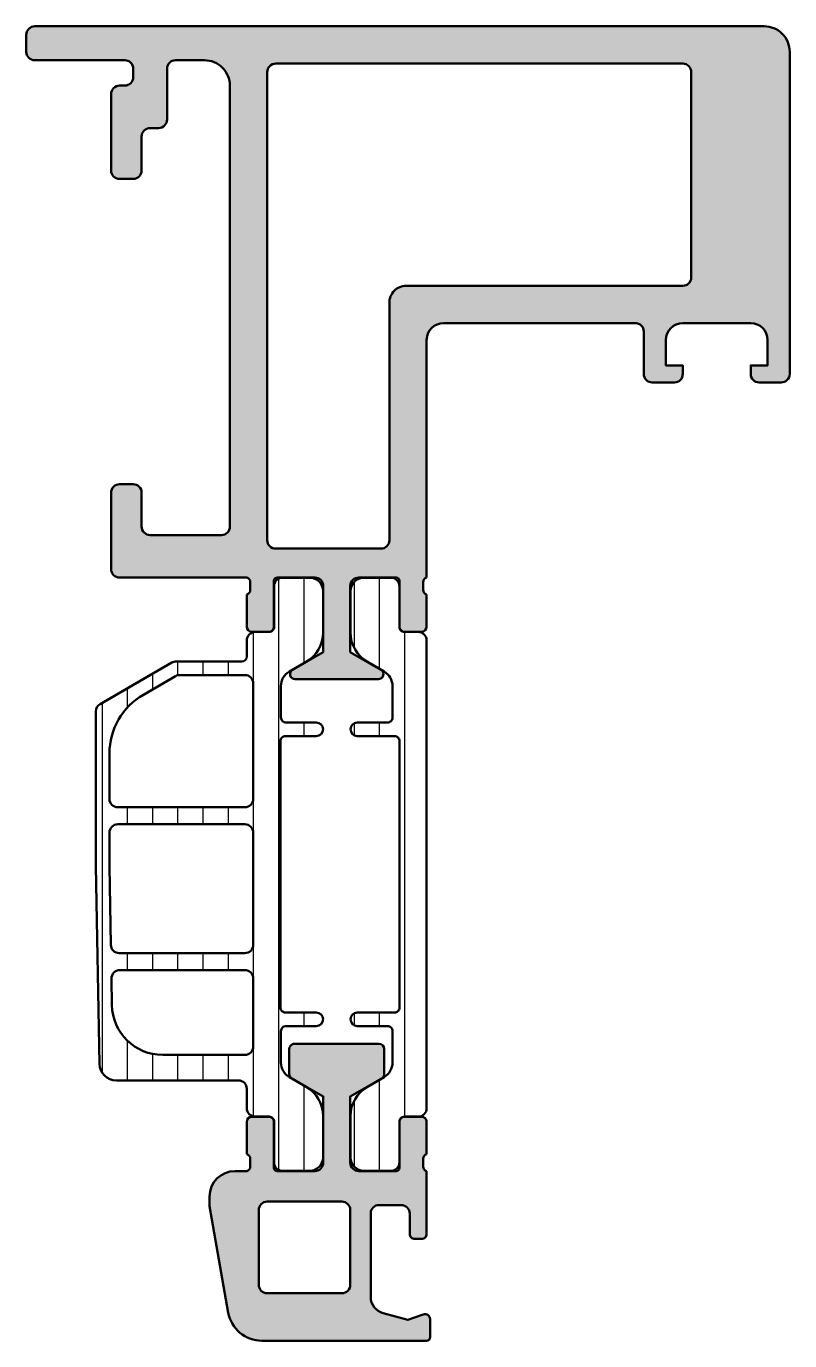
# Model space of a CAD drawing. Extents: x -23.8 to 21.2, y 0 to 77.5.
import ezdxf

# ---------------------------------------------------------------- set-up
doc = ezdxf.new("R2010")
doc.units = 0
for name, color, linetype, lineweight in [('0S-Alu contour', 7, 'Continuous', 50), ('0S-Alu hatch', 252, 'Continuous', 25), ('0S-Plastic contour', 254, 'Continuous', 50), ('0S-Plastic hatch', 253, 'Continuous', 25)]:
    doc.layers.add(name, color=color, linetype=linetype, lineweight=lineweight)
pattern_1 = [(90, (0, 0), (-1.4859, 0), [])]

# ---------------------------------------------------------------- blocks, each defined once
blk = doc.blocks.new('357640__65E833F3_8F77_41D8_9333_742E7B9F5F0B_')
at = {"layer": '0S-Alu hatch'}
h = blk.add_hatch(color=256, dxfattribs=at)
edge = h.paths.add_edge_path()
edge.add_line((-9.921799032912851, 2.94536142036e-05), (-0.1999980454595125, 1.99246853754e-05))
edge.add_arc((-0.1999978494273407, 0.2000199246852787), 0.1999999999999994, 269.9999438409195, 360.0000483193646)
edge.add_line((2.1505725877e-06, 0.2000200933253481), (3.0541310245e-06, 1.271561476645572))
edge.add_arc((-0.2999969458688589, 1.271561729615214), 0.2999999999999901, 359.9999516881788, 470.001608166355)
edge.add_line((-0.4026109013568853, 1.553466635814265), (-1.299997385649707, 1.226816142226368))
edge.add_line((-1.299997385649707, 1.226816142226368), (-2.759085612879683, 1.617777654398352))
edge.add_ellipse((-2.500266567777153, 2.583703480687461), major_axis=(-1.000000000000041, 0), ratio=1, start_angle=-4.9885519899817155e-05, end_angle=75.00000000000011, ccw=False)
edge.add_line((-3.500266567776815, 2.583704351354032), (-3.500262224592237, 7.500047924233413))
edge.add_ellipse((-3.000262224592578, 7.500047488857717), major_axis=(-0.4999999999998485, 0), ratio=1, start_angle=269.99995010963244, end_angle=359.99995011448, ccw=False)
edge.add_line((-3.000261789216988, 8.000047488857376), (-1.699991060294184, 8.000046356644432))
edge.add_ellipse((-1.699991495669976, 7.500046356644645), major_axis=(-0.4999999999999764, 0), ratio=1, start_angle=180.0000498928255, end_angle=269.9999501096092, ccw=False)
edge.add_line((-1.19999149567019, 7.500046792041684), (-1.199992540909416, 6.299658576410124))
edge.add_arc((-0.9001633338711521, 6.299645887806704), 0.2998292073067519, 179.9975752747276, 269.999950109574)
edge.add_line((-0.9001635949480935, 5.999816680500066), (-0.4999928019966582, 5.999816332051508))
edge.add_arc((-0.4999925407717996, 6.299816332051392), 0.2999999999999972, 269.999950109727, 360.0000498928255)
edge.add_line((-0.1999925407719161, 6.299816593289615), (-0.199989318847134, 9.999981270429373))
edge.add_ellipse((-0.1211514353119973, 10.26750673874058), major_axis=(-0.2789001399702585, 0), ratio=1, start_angle=-1.1645893691609785, end_angle=73.5801235853803, ccw=False)
edge.add_line((-0.3999939644482576, 10.27317525003752), (-0.3999939644866259, 10.72746576066456))
edge.add_ellipse((-0.1211258688442385, 10.73312642016506), major_axis=(-0.278925541736845, 0), ratio=1, start_angle=-73.57540543989569, end_angle=1.1628700777056906, ccw=False)
edge.add_line((-0.1999929645094974, 11.00066976068117), (-0.199992964669363, 12.89998625006319))
edge.add_arc((-0.4999929646696195, 12.89998625003814), 0.3000000000002565, 0, 90.00000000484665)
edge.add_line((-0.4999929646949966, 13.1999862500384), (-1.499992964694072, 13.19998624995426))
edge.add_arc((-1.499992964669093, 12.89998624995367), 0.300000000000594, 90.00000000477067, 180)
edge.add_line((-1.799992964669687, 12.89998624995367), (-1.799992964441489, 10.2000221914682))
edge.add_ellipse((-1.999992964441403, 10.20002219145131), major_axis=(-0.199999999999914, 0), ratio=1, start_angle=89.99994870546038, end_angle=180, ccw=False)
edge.add_line((-1.999993143493124, 10.00002219145147), (-4.200008155299748, 10.00002416103368))
edge.add_ellipse((-4.200007338449164, 10.5000240332063), major_axis=(-0.4999998721732901, 0), ratio=1, start_angle=-7.174747167937312e-05, end_angle=89.9999063957942, ccw=False)
edge.add_line((-4.700007210622063, 10.50002465932095), (-4.700003814657844, 14.40006231501113))
edge.add_line((-4.700003814657844, 14.40006231501113), (-2.849986320234673, 15.46816826554894))
edge.add_arc((-2.999986094006452, 15.72797601729636), 0.2999999999993928, 299.9999501096173, 360.0000234127089)
edge.add_line((-2.699986094007084, 15.72797613988502), (-2.699986694978132, 17.20002327195382))
edge.add_arc((-2.999986694978197, 17.2000231494603), 0.3000000000000897, 2.34127089025e-05, 89.99995010956076)
edge.add_line((-2.999986433752468, 17.50002314946027), (-7.999986433750127, 17.50002750321799))
edge.add_arc((-7.999986694975682, 17.20002750321819), 0.2999999999999119, 89.999950109594, 179.9999765872911)
edge.add_line((-8.29998669497557, 17.20002762580685), (-8.299986094001685, 15.72797300697419))
edge.add_arc((-7.999986094002046, 15.7279731294681), 0.2999999999996634, 180.0000234127089, 239.9999501096357)
edge.add_line((-8.1499863202296, 15.46816563894582), (-6.299983228708807, 14.40006370819598))
edge.add_line((-6.299983228708807, 14.40006370819598), (-6.299986624673042, 10.5000259094505))
edge.add_ellipse((-6.799986259015287, 10.50002610640744), major_axis=(-0.4999996343422841, 0), ratio=1, start_angle=89.99995010902722, end_angle=179.9999774274132, ccw=False)
edge.add_line((-6.79998669439584, 10.00002647206535), (-8.999993307907975, 10.00002853412067))
edge.add_ellipse((-8.999993136049765, 10.20002836251271), major_axis=(-0.1999998283921115, 0), ratio=1, start_angle=0, end_angle=89.99995076620792, ccw=False)
edge.add_line((-9.199992964441877, 10.20002836251271), (-9.1999929646697, 12.89998646564696))
edge.add_arc((-9.499992964669985, 12.89998646562108), 0.3000000000002849, 0, 90.00000000490842)
edge.add_line((-9.499992964695686, 13.19998646562137), (-10.49999296469519, 13.19998646553701))
edge.add_arc((-10.49999296466952, 12.8999864655371), 0.2999999999999119, 90.00000000490365, 180)
edge.add_line((-10.79999296466943, 12.8999864655371), (-10.79999296450938, 11.00066997612927))
edge.add_ellipse((-10.87886006012968, 10.73312663559967), major_axis=(-0.2789255417370709, 0), ratio=1, start_angle=178.8371299319512, end_angle=253.5754054495378, ccw=False)
edge.add_line((-10.59999196448611, 10.72746597614616), (-10.59999196444785, 10.27317546551916))
edge.add_ellipse((-10.87941216304738, 10.26746074643678), major_axis=(-0.2794786313827805, 0), ratio=1, start_angle=106.88458253819871, end_angle=181.171653461347, ccw=False)
edge.add_line((-10.7982390706445, 10.00002994329446), (-11.49998933780759, 10.00003054545621))
edge.add_arc((-11.49999062493584, 8.500030545456752), 1.500000000000012, 89.9999508353224, 179.9999501071745)
edge.add_line((-12.99999062493529, 8.500031851647869), (-12.99999111273673, 7.939824526664253))
edge.add_line((-12.99999111273673, 7.939824526664253), (-11.89141286335406, 1.652734713115762))
edge.add_arc((-9.921797072591136, 2.000029453613208), 1.999999999999967, 189.9999530246873, 269.9999438409196)
edge = h.paths.add_edge_path()
edge.add_ellipse((-5.200020564824356, 3.29977967260973), major_axis=(-0.4997547425838017, 0), ratio=1, start_angle=89.97182503693529, end_angle=180.0279658991158, ccw=False)
edge.add_line((-5.200266317146184, 2.800024990449775), (-9.60026631714415, 2.800028821757223))
edge.add_ellipse((-9.600511199141597, 3.299783504344006), major_axis=(-0.4997547425834085, 0), ratio=1, start_angle=-0.02806567993087583, end_angle=90.0280751822811, ccw=False)
edge.add_line((-10.10026588176898, 3.300028303458488), (-10.10026205043978, 7.700053671193785))
edge.add_ellipse((-9.600469821645628, 7.700261007187791), major_axis=(-0.4997922718002397, 0), ratio=1, start_angle=-90.02381396960482, end_angle=0.02376883039397626, ccw=False)
edge.add_line((-9.600262091901344, 8.200053235818446), (-5.200261615065816, 8.200049404510793))
edge.add_ellipse((-5.200054279122781, 7.700257175468038), major_axis=(-0.4997922720488162, 0), ratio=1, start_angle=179.9761313946781, end_angle=270.0237688245344, ccw=False)
edge.add_line((-4.700262050441861, 7.700048969135067), (-4.700265881771013, 3.300023601399557))
at = {"layer": '0S-Alu contour', "color": 7}
for points in [[(-8.29998669497557, 17.20002762580685), (-8.299986094001685, 15.72797300697419)], [(-2.999986433752468, 17.50002314946027), (-7.999986433750127, 17.50002750321799)], [(-2.699986094007084, 15.72797613988502), (-2.699986694978132, 17.20002327195382)], [(-8.1499863202296, 15.46816563894582), (-6.299983228708807, 14.40006370819598), (-6.299986624673042, 10.5000259094505)], [(-4.700007210622063, 10.50002465932095), (-4.700003814657844, 14.40006231501113), (-2.849986320234673, 15.46816826554894)], [(-9.499992964695686, 13.19998646562137), (-10.49999296469519, 13.19998646553701)], [(-0.4999929646949966, 13.1999862500384), (-1.499992964694072, 13.19998624995426)], [(-10.79999296466943, 12.8999864655371), (-10.79999296450938, 11.00066997612927)], [(-9.199992964441877, 10.20002836251271), (-9.1999929646697, 12.89998646564696)], [(-1.799992964669687, 12.89998624995367), (-1.799992964441489, 10.2000221914682)], [(-0.1999929645094974, 11.00066976068117), (-0.199992964669363, 12.89998625006319)], [(-10.59999196448611, 10.72746597614616), (-10.59999196444785, 10.27317546551916)], [(-0.3999939644482576, 10.27317525003752), (-0.3999939644866259, 10.72746576066456)], [(-10.7982390706445, 10.00002994329446), (-11.49998933780759, 10.00003054545621)], [(-6.79998669439584, 10.00002647206535), (-8.999993307907975, 10.00002853412067)], [(-1.999993143493124, 10.00002219145147), (-4.200008155299748, 10.00002416103368)], [(-0.1999925407719161, 6.299816593289615), (-0.199989318847134, 9.999981270429373)], [(-12.99999062493529, 8.500031851647869), (-12.99999111273673, 7.939824526664253), (-11.89141286335406, 1.652734713115762)], [(-9.600262091901344, 8.200053235818446), (-5.200261615065816, 8.200049404510793)], [(-3.000261789216988, 8.000047488857376), (-1.699991060294184, 8.000046356644432)], [(-10.10026588176898, 3.300028303458488), (-10.10026205043978, 7.700053671193785)], [(-4.700262050441861, 7.700048969135067), (-4.700265881771013, 3.300023601399557)], [(-3.500266567776815, 2.583704351354032), (-3.500262224592237, 7.500047924233413)], [(-1.19999149567019, 7.500046792041684), (-1.199992540909416, 6.299658576410124)], [(-0.9001635949480935, 5.999816680500066), (-0.4999928019966582, 5.999816332051508)], [(-5.200266317146184, 2.800024990449775), (-9.60026631714415, 2.800028821757223)], [(-0.4026109013568853, 1.553466635814265), (-1.299997385649707, 1.226816142226368), (-2.759085612879683, 1.617777654398352)], [(2.1505725877e-06, 0.2000200933253481), (3.0541310245e-06, 1.271561476645572)], [(-9.921799032912851, 2.94536142036e-05), (-0.1999980454595125, 1.99246853754e-05)]]:
    blk.add_lwpolyline(points, dxfattribs=at)
for centre, radius, start, end in [((-7.999986694975682, 17.20002750321819), 0.2999999999999119, 89.999950109594, 179.9999765872911), ((-2.999986694978197, 17.2000231494603), 0.3000000000000897, 2.34127089025e-05, 89.99995010956076), ((-7.999986094002046, 15.7279731294681), 0.2999999999996634, 180.0000234127089, 239.9999501096357), ((-2.999986094006452, 15.72797601729636), 0.2999999999993928, 299.9999501096173, 2.34127089025e-05), ((-10.49999296466952, 12.8999864655371), 0.2999999999999119, 90.00000000490365, 180), ((-9.499992964669985, 12.89998646562108), 0.3000000000002849, 0, 90.00000000490842), ((-1.499992964669093, 12.89998624995367), 0.300000000000594, 90.00000000477067, 180), ((-0.4999929646696195, 12.89998625003814), 0.3000000000002565, 0, 90.00000000484665), ((-11.49999062493584, 8.500030545456752), 1.500000000000012, 89.9999508353224, 179.9999501071745), ((-0.9001633338711521, 6.299645887806704), 0.2998292073067519, 179.9975752747276, 269.999950109574), ((-0.4999925407717996, 6.299816332051392), 0.2999999999999972, 269.999950109727, 4.98928254792e-05), ((-9.921797072591136, 2.000029453613208), 1.999999999999967, 189.9999530246873, 269.9999438409196), ((-0.2999969458688589, 1.271561729615214), 0.2999999999999901, 359.9999516881788, 110.001608166355), ((-0.1999978494273407, 0.2000199246852787), 0.1999999999999994, 269.9999438409195, 4.8319364578e-05)]:
    blk.add_arc(centre, radius, start, end, dxfattribs=at)
at = {"layer": '0S-Alu contour', "color": 7, "extrusion": (0, 0, -1)}
for centre, radius, start, end in [((10.87886006012968, 10.73312663559967), 0.2789255417370709, 106.4245945504622, 181.1628700680489), ((0.1211258688442385, 10.73312642016506), 0.278925541736845, 358.8371299222943, 73.57540543989583), ((10.87941216304738, 10.26746074643678), 0.2794786313827805, 178.828346538653, 253.1154174618013), ((8.999993136049765, 10.20002836251271), 0.1999998283921115, 270.0000492337921, 0), ((6.799986259015287, 10.50002610640744), 0.4999996343422841, 180.0000225725868, 270.0000498909728), ((4.200007338449164, 10.5000240332063), 0.4999998721732901, 270.0000936042058, 7.17474717217e-05), ((1.999992964441403, 10.20002219145131), 0.199999999999914, 180, 270.0000512945396), ((0.1211514353119973, 10.26750673874058), 0.2789001399702585, 286.4198764146197, 1.164589369160962), ((9.600469821645628, 7.700261007187791), 0.4997922718002397, 359.976231169606, 90.02381396960484), ((5.200054279122781, 7.700257175468038), 0.4997922720488162, 89.97623117546559, 180.023868605322), ((3.000262224592578, 7.500047488857717), 0.4999999999998485, 4.98855199919e-05, 90.00004989036758), ((1.699991495669976, 7.500046356644645), 0.4999999999999764, 90.0000498903908, 179.9999501071745), ((9.600511199141597, 3.299783504344006), 0.4997547425834085, 269.9719248177189, 0.0280656799309113), ((5.200020564824356, 3.29977967260973), 0.4997547425838017, 179.9720341008842, 270.0281749630647), ((2.500266567777153, 2.583703480687461), 1.000000000000041, 285, 4.98855199919e-05)]:
    blk.add_arc(centre, radius, start, end, dxfattribs=at)
blk = doc.blocks.new('335620__9F1DE00B_E7E6_4C0B_A391_7EE681B689A7_')
at = {"layer": '0S-Alu hatch'}
h = blk.add_hatch(color=256, dxfattribs=at)
edge = h.paths.add_edge_path()
edge.add_arc((-23.3, 77.00000000000017), 0.5, 90, 180)
edge.add_line((-23.79999999999999, 77.00000000000017), (-23.79999999999999, 76.00000000000024))
edge.add_arc((-23.3, 76.00000000000024), 0.5, 180, 270)
edge.add_line((-23.3, 75.50000000000024), (-17.9999986648558, 75.50000000000027))
edge.add_ellipse((-17.99999866485577, 75.00000000000018), major_axis=(-0.5000000000000853, 0), ratio=1, start_angle=180, end_angle=270.00000000000364, ccw=False)
edge.add_line((-17.49999866485568, 75.00000000000018), (-17.49999866485568, 74.50000000000016))
edge.add_ellipse((-17.99999866485569, 74.50000000000017), major_axis=(-0.5000000000000071, 0), ratio=1, start_angle=90.0000000000008, end_angle=180, ccw=False)
edge.add_line((-17.99999866485568, 74.00000000000017), (-18.29999866485563, 74.00000000000016))
edge.add_arc((-18.29999866485568, 73.50000000000014), 0.5000000000000142, 89.99999999999388, 180)
edge.add_line((-18.7999986648557, 73.50000000000014), (-18.79999866485569, 69.00000000000016))
edge.add_arc((-18.29999866485569, 69.00000000000016), 0.5, 180, 269.9999999999992)
edge.add_line((-18.2999986648557, 68.50000000000016), (-17.49999866485568, 68.50000000000016))
edge.add_arc((-17.49999866485568, 69.00000000000016), 0.5, 270, 360)
edge.add_line((-16.99999866485568, 69.00000000000016), (-16.99999866485568, 71.00000000000016))
edge.add_ellipse((-16.49999866485568, 71.00000000000016), major_axis=(-0.5, 0), ratio=1, start_angle=270, end_angle=360, ccw=False)
edge.add_line((-16.49999866485568, 71.50000000000016), (-15.99999866485568, 71.50000000000016))
edge.add_arc((-15.99999866485568, 72.00000000000016), 0.5, 270, 360)
edge.add_line((-15.49999866485568, 72.00000000000016), (-15.49999866485568, 75.00000000000016))
edge.add_ellipse((-15.00005776511186, 75.00000000000016), major_axis=(-0.4999408997438213, 0), ratio=1, start_angle=270, end_angle=360, ccw=False)
edge.add_line((-15.00005776511186, 75.49994089974398), (-13.29999732971162, 75.49994089974403))
edge.add_ellipse((-13.29999732971135, 73.99994089974419), major_axis=(-1.499999999999843, 0), ratio=1, start_angle=180, end_angle=270.00000000001035, ccw=False)
edge.add_line((-11.7999973297115, 73.99994089974419), (-11.79999732971173, 48.00004089974446))
edge.add_ellipse((-12.29999732971151, 48.00004089974407), major_axis=(-0.4999999999997762, 0), ratio=1, start_angle=90.00000000005332, end_angle=180, ccw=False)
edge.add_line((-12.29999732971104, 47.50004089974431), (-16.49999999999925, 47.50004089974429))
edge.add_ellipse((-16.49999999999922, 48.00004089974409), major_axis=(-0.4999999999998011, 0), ratio=1, start_angle=0, end_angle=89.9999999999971, ccw=False)
edge.add_line((-16.99999999999902, 48.00004089974409), (-16.99999999999936, 50.00000000000023))
edge.add_arc((-17.4999999999998, 50), 0.500000000000437, 0, 90.00000000002849)
edge.add_line((-17.50000000000005, 50.50000000000044), (-18.29999999999943, 50.49999999999993))
edge.add_arc((-18.29999999999978, 50.00000000000023), 0.4999999999997016, 89.99999999995889, 180)
edge.add_line((-18.79999999999949, 50.00000000000023), (-18.79999999999943, 45.50000000000038))
edge.add_arc((-18.29999999999911, 45.50000000000036), 0.5000000000003199, 180, 270.0000000000151)
edge.add_line((-18.29999999999898, 45.00000000000004), (-10.80002896804187, 45.00000000000079))
edge.add_ellipse((-10.87886535215304, 44.73247961986158), major_axis=(-0.2788948354658932, 0), ratio=1, start_angle=178.8354106259989, end_angle=253.5801235805092, ccw=False)
edge.add_line((-10.60002812642591, 44.72681121635258), (-10.60002812642573, 44.27252070572584))
edge.add_ellipse((-10.87889622206896, 44.26686004624881), major_axis=(-0.2789255417372138, 0), ratio=1, start_angle=106.4245945552941, end_angle=181.162870072879, ccw=False)
edge.add_line((-10.80002912642606, 43.99931670572573), (-10.8000291264264, 42.10000021634392))
edge.add_arc((-10.50002912642613, 42.1000002163436), 0.3000000000002672, 180, 269.9999999999959)
edge.add_line((-10.50002912642615, 41.80000021634333), (-9.500029126427012, 41.8000002163431))
edge.add_arc((-9.50002912642665, 42.10000021634377), 0.3000000000006722, 269.9999999999308, 360)
edge.add_line((-9.200029126425976, 42.10000021634377), (-9.200029126426504, 44.80000001260748))
edge.add_ellipse((-9.000029126426515, 44.80000001260748), major_axis=(-0.1999999999999886, 0), ratio=1, start_angle=269.99999934330555, end_angle=360, ccw=False)
edge.add_line((-9.000029124134217, 45.00000001260747), (-6.800028760774537, 44.99999998739219))
edge.add_ellipse((-6.800028760769002, 44.50000035304942), major_axis=(-0.4999996343427711, 0), ratio=1, start_angle=180.0000273207567, end_angle=270.00000000063426, ccw=False)
edge.add_line((-6.300029126426288, 44.50000059146782), (-6.300029126426178, 40.59996231588422))
edge.add_line((-6.300029126426178, 40.59996231588422), (-8.101629903481562, 39.55980762227921))
edge.add_arc((-7.951629903481379, 39.30000000114386), 0.3000000000001089, 120.0000000000284, 269.9999999999722)
edge.add_line((-7.951629903481524, 39.00000000114376), (-3.048428349371054, 39.00000000114351))
edge.add_arc((-3.048428349371228, 39.30000000114376), 0.3000000000002458, 270.0000000000333, 419.9999999999893)
edge.add_line((-2.898428349371058, 39.55980762227927), (-4.700029126426212, 40.59996231588416))
edge.add_line((-4.700029126426212, 40.59996231588416), (-4.700029126426144, 44.49999999999902))
edge.add_ellipse((-4.200029126426212, 44.49999999999909), major_axis=(-0.4999999999999325, 0), ratio=1, start_angle=270.00000000000733, end_angle=360, ccw=False)
edge.add_line((-4.200029126426276, 44.99999999999902), (-2.000029126426507, 45.00000000000113))
edge.add_ellipse((-2.000029126426429, 44.80000000000109), major_axis=(-0.2000000000000384, 0), ratio=1, start_angle=180, end_angle=270.0000000000224, ccw=False)
edge.add_line((-1.800029126426391, 44.80000000000109), (-1.800029126426224, 42.10000000000074))
edge.add_arc((-1.500029126425935, 42.10000000000138), 0.3000000000002885, 180, 270.0000000000766)
edge.add_line((-1.500029126425534, 41.80000000000108), (-0.5000291264260568, 41.80000000000108))
edge.add_arc((-0.500029126426405, 42.10000000000111), 0.3000000000000256, 270.0000000000664, 360)
edge.add_line((-0.2000291264263794, 42.10000000000111), (-0.2000291264263936, 43.99931648938359))
edge.add_ellipse((-0.1211620307834522, 44.26685982990663), major_axis=(-0.2789255417371823, 0), ratio=1, start_angle=-1.1628700728819013, end_angle=73.57540544469572, ccw=False)
edge.add_line((-0.4000301264266535, 44.27252048938367), (-0.4000301264265467, 44.72681100001051))
edge.add_ellipse((-0.1211371809415951, 44.73248053623064), major_axis=(-0.2789505667357991, 0), ratio=1, start_angle=-73.58012358054089, end_angle=1.164589373969875, ccw=False)
edge.add_line((-0.1999893188466725, 45.000054374694), (-0.199989318846459, 58.99999999999992))
edge.add_ellipse((0.8000106811536689, 59.00000000000014), major_axis=(-1.000000000000127, 0), ratio=1, start_angle=270.00000000001404, end_angle=360, ccw=False)
edge.add_line((0.8000106811534236, 60.00000000000027), (12.09999771118172, 60.00000000000027))
edge.add_ellipse((12.10025785295857, 59.50026014177707), major_axis=(-0.4997399259321682, 0), ratio=1, start_angle=179.9701744331769, end_angle=270.0298255668362, ccw=False)
edge.add_line((12.59999771118177, 59.50000000000033), (12.59999771118166, 57.00000000000034))
edge.add_arc((13.09973756940502, 56.99973985822364), 0.4997399259323316, 179.9701744331769, 270.0298255668126)
edge.add_line((13.09999771118167, 56.50000000000027), (14.39999694824181, 56.50000000000004))
edge.add_arc((14.40001747590986, 56.99997947233289), 0.499979472754256, 269.9976476059373, 360.0023523939924)
edge.add_line((14.89999694824272, 57.00000000000034), (14.89999694824227, 57.50000000000027))
edge.add_line((14.89999694824227, 57.50000000000027), (13.89999694824221, 57.49999999999982))
edge.add_line((13.89999694824221, 57.49999999999982), (13.89999694824233, 58.99999999999993))
edge.add_ellipse((14.90002878640012, 58.99996816184271), major_axis=(-1.000031838664606, 0), ratio=1, start_angle=270.001824133991, end_angle=359.9981758661003, ccw=False)
edge.add_line((14.89999694824233, 60.0000000000005), (18.89999694824273, 60.00000000000027))
edge.add_ellipse((18.89992794841884, 58.9999310001765), major_axis=(-1.000069002204091, 0), ratio=1, start_angle=180.003953125862, end_angle=269.9960468740758, ccw=False)
edge.add_line((19.89999694824261, 58.9999999999993), (19.89999694824233, 57.49999999999982))
edge.add_line((19.89999694824233, 57.49999999999982), (18.89999694824228, 57.50000000000027))
edge.add_line((18.89999694824228, 57.50000000000027), (18.89999694824251, 57.00000000000061))
edge.add_arc((19.39997135552397, 56.99997440728174), 0.4999744079364915, 179.9970671403861, 270.0029328595932)
edge.add_line((19.39999694824216, 56.50000000000027), (20.70000000000037, 56.50000000000027))
edge.add_arc((20.69999432902412, 57.00000567097612), 0.5000056710080121, 270.0006498386393, 359.9993501627087)
edge.add_line((21.19999999999997, 57.00000000000184), (21.20000000000002, 76.00000000000014))
edge.add_arc((19.70002811001484, 76.00002810999902), 1.499971890248571, 359.9989262571821, 450.0010405805697)
edge.add_line((19.70000086818975, 77.50000000000021), (-23.3, 77.50000000000017))
edge = h.paths.add_edge_path()
edge.add_line((-9.599997329711886, 47.19999999999972), (-9.599997329711432, 74.79998778104832))
edge.add_ellipse((-9.099997329711403, 74.79998778104827), major_axis=(-0.5000000000000285, 0), ratio=1, start_angle=269.99999999999676, end_angle=360, ccw=False)
edge.add_line((-9.099997329711375, 75.29998778104832), (14.89999999999953, 75.29998778104786))
edge.add_ellipse((14.90002560021436, 74.80001338126284), major_axis=(-0.499974400440422, 0), ratio=1, start_angle=179.9970676472006, end_angle=270.0029337187334, ccw=False)
edge.add_line((15.39999999999998, 74.79998779296815), (15.39999999999999, 62.69998741149905))
edge.add_ellipse((14.89997839413922, 62.70000901736029), major_axis=(-0.5000216063275593, 0), ratio=1, start_angle=90.0024757422346, end_angle=179.9975242576596, ccw=False)
edge.add_line((14.89999999999953, 62.19998741149952), (-1.399989318846099, 62.1999874114995))
edge.add_arc((-1.399989318846106, 61.19998741149949), 1.000000000000021, 89.99999999999959, 180)
edge.add_line((-2.399989318846127, 61.19998741149953), (-2.399989318846724, 47.20000000000087))
edge.add_ellipse((-2.899989318847058, 47.20000000000087), major_axis=(-0.500000000000334, 0), ratio=1, start_angle=89.99999999998943, end_angle=180, ccw=False)
edge.add_line((-2.899989318847151, 46.70000000000054), (-9.099997329711375, 46.69999999999963))
edge.add_ellipse((-9.099997329711645, 47.19999999999987), major_axis=(-0.5000000000002416, 0), ratio=1, start_angle=0, end_angle=90.00000000003092, ccw=False)
at = {"layer": '0S-Alu contour', "color": 7}
for points in [[(-23.79999999999999, 77.00000000000017), (-23.79999999999999, 76.00000000000024)], [(19.70000086818975, 77.50000000000021), (-23.3, 77.50000000000017)], [(21.19999999999997, 57.00000000000184), (21.20000000000002, 76.00000000000014)], [(-23.3, 75.50000000000024), (-17.9999986648558, 75.50000000000027)], [(-15.00005776511186, 75.49994089974398), (-13.29999732971162, 75.49994089974403)], [(-9.099997329711375, 75.29998778104832), (14.89999999999953, 75.29998778104786)], [(-17.49999866485568, 75.00000000000018), (-17.49999866485568, 74.50000000000016)], [(-15.49999866485568, 72.00000000000016), (-15.49999866485568, 75.00000000000016)], [(-9.599997329711886, 47.19999999999972), (-9.599997329711432, 74.79998778104832)], [(15.39999999999998, 74.79998779296815), (15.39999999999999, 62.69998741149905)], [(-17.99999866485568, 74.00000000000017), (-18.29999866485563, 74.00000000000016)], [(-11.7999973297115, 73.99994089974419), (-11.79999732971173, 48.00004089974446)], [(-18.7999986648557, 73.50000000000014), (-18.79999866485569, 69.00000000000016)], [(-16.49999866485568, 71.50000000000016), (-15.99999866485568, 71.50000000000016)], [(-16.99999866485568, 69.00000000000016), (-16.99999866485568, 71.00000000000016)], [(-18.2999986648557, 68.50000000000016), (-17.49999866485568, 68.50000000000016)], [(14.89999999999953, 62.19998741149952), (-1.399989318846099, 62.1999874114995)], [(-2.399989318846127, 61.19998741149953), (-2.399989318846724, 47.20000000000087)], [(0.8000106811534236, 60.00000000000027), (12.09999771118172, 60.00000000000027)], [(14.89999694824233, 60.0000000000005), (18.89999694824273, 60.00000000000027)], [(-0.1999893188466725, 45.000054374694), (-0.199989318846459, 58.99999999999992)], [(12.59999771118177, 59.50000000000033), (12.59999771118166, 57.00000000000034)], [(14.89999694824272, 57.00000000000034), (14.89999694824227, 57.50000000000027), (13.89999694824221, 57.49999999999982), (13.89999694824233, 58.99999999999993)], [(19.89999694824261, 58.9999999999993), (19.89999694824233, 57.49999999999982), (18.89999694824228, 57.50000000000027), (18.89999694824251, 57.00000000000061)], [(13.09999771118167, 56.50000000000027), (14.39999694824181, 56.50000000000004)], [(19.39999694824216, 56.50000000000027), (20.70000000000037, 56.50000000000027)], [(-17.50000000000005, 50.50000000000044), (-18.29999999999943, 50.49999999999993)], [(-18.79999999999949, 50.00000000000023), (-18.79999999999943, 45.50000000000038)], [(-16.99999999999902, 48.00004089974409), (-16.99999999999936, 50.00000000000023)], [(-12.29999732971104, 47.50004089974431), (-16.49999999999925, 47.50004089974429)], [(-2.899989318847151, 46.70000000000054), (-9.099997329711375, 46.69999999999963)], [(-18.29999999999898, 45.00000000000004), (-10.80002896804187, 45.00000000000079)], [(-9.000029124134217, 45.00000001260747), (-6.800028760774537, 44.99999998739219)], [(-4.200029126426276, 44.99999999999902), (-2.000029126426507, 45.00000000000113)], [(-10.60002812642591, 44.72681121635258), (-10.60002812642573, 44.27252070572584)], [(-9.200029126425976, 42.10000021634377), (-9.200029126426504, 44.80000001260748)], [(-6.300029126426288, 44.50000059146782), (-6.300029126426178, 40.59996231588422), (-8.101629903481562, 39.55980762227921)], [(-2.898428349371058, 39.55980762227927), (-4.700029126426212, 40.59996231588416), (-4.700029126426144, 44.49999999999902)], [(-1.800029126426391, 44.80000000000109), (-1.800029126426224, 42.10000000000074)], [(-0.4000301264266535, 44.27252048938367), (-0.4000301264265467, 44.72681100001051)], [(-10.80002912642606, 43.99931670572573), (-10.8000291264264, 42.10000021634392)], [(-0.2000291264263794, 42.10000000000111), (-0.2000291264263936, 43.99931648938359)], [(-10.50002912642615, 41.80000021634333), (-9.500029126427012, 41.8000002163431)], [(-1.500029126425534, 41.80000000000108), (-0.5000291264260568, 41.80000000000108)], [(-7.951629903481524, 39.00000000114376), (-3.048428349371054, 39.00000000114351)]]:
    blk.add_lwpolyline(points, dxfattribs=at)
for centre, radius, start, end in [((-23.3, 77.00000000000017), 0.5, 90, 180), ((19.70002811001484, 76.00002810999902), 1.499971890248571, 359.9989262571821, 90.00104058056979), ((-23.3, 76.00000000000024), 0.5, 180, 270), ((-18.29999866485568, 73.50000000000014), 0.5000000000000142, 89.99999999999388, 180), ((-15.99999866485568, 72.00000000000016), 0.5, 270, 0), ((-18.29999866485569, 69.00000000000016), 0.5, 180, 269.9999999999992), ((-17.49999866485568, 69.00000000000016), 0.5, 270, 0), ((-1.399989318846106, 61.19998741149949), 1.000000000000021, 89.99999999999959, 180), ((13.09973756940502, 56.99973985822364), 0.4997399259323316, 179.9701744331769, 270.0298255668126), ((14.40001747590986, 56.99997947233289), 0.499979472754256, 269.9976476059373, 0.0023523939924092), ((19.39997135552397, 56.99997440728174), 0.4999744079364915, 179.9970671403861, 270.0029328595932), ((20.69999432902412, 57.00000567097612), 0.5000056710080121, 270.0006498386393, 359.9993501627087), ((-18.29999999999978, 50.00000000000023), 0.4999999999997016, 89.99999999995889, 180), ((-17.4999999999998, 50), 0.500000000000437, 0, 90.00000000002849), ((-18.29999999999911, 45.50000000000036), 0.5000000000003199, 180, 270.0000000000151), ((-10.50002912642613, 42.1000002163436), 0.3000000000002672, 180, 269.9999999999959), ((-9.50002912642665, 42.10000021634377), 0.3000000000006722, 269.9999999999308, 0), ((-1.500029126425935, 42.10000000000138), 0.3000000000002885, 180, 270.0000000000766), ((-0.500029126426405, 42.10000000000111), 0.3000000000000256, 270.0000000000664, 0), ((-7.951629903481379, 39.30000000114386), 0.3000000000001089, 120.0000000000284, 269.9999999999722), ((-3.048428349371228, 39.30000000114376), 0.3000000000002458, 270.0000000000333, 59.9999999999894)]:
    blk.add_arc(centre, radius, start, end, dxfattribs=at)
at = {"layer": '0S-Alu contour', "color": 7, "extrusion": (0, 0, -1)}
for centre, radius, start, end in [((17.99999866485577, 75.00000000000018), 0.5000000000000853, 89.99999999999633, 180), ((15.00005776511186, 75.00000000000016), 0.4999408997438213, 0, 90), ((13.29999732971135, 73.99994089974419), 1.499999999999843, 89.99999999998968, 180), ((9.099997329711403, 74.79998778104827), 0.5000000000000285, 0, 90.00000000000325), ((-14.90002560021436, 74.80001338126284), 0.499974400440422, 89.99706628126658, 180.0029323527994), ((17.99999866485569, 74.50000000000017), 0.5000000000000071, 180, 269.9999999999992), ((16.49999866485568, 71.00000000000016), 0.5, 0, 90), ((-14.89997839413922, 62.70000901736029), 0.5000216063275593, 180.0024757423405, 269.9975242577654), ((-0.8000106811536689, 59.00000000000014), 1.000000000000127, 0, 89.99999999998596), ((-12.10025785295857, 59.50026014177707), 0.4997399259321682, 89.97017443316376, 180.0298255668231), ((-14.90002878640012, 58.99996816184271), 1.000031838664606, 0.0018241338996893, 89.99817586600896), ((-18.89992794841884, 58.9999310001765), 1.000069002204091, 90.00395312592426, 179.996046874138), ((16.49999999999922, 48.00004089974409), 0.4999999999998011, 270.0000000000029, 0), ((12.29999732971151, 48.00004089974407), 0.4999999999997762, 180, 269.9999999999467), ((9.099997329711645, 47.19999999999987), 0.5000000000002416, 269.9999999999691, 0), ((2.899989318847058, 47.20000000000087), 0.500000000000334, 180, 270.0000000000106), ((10.87886535215304, 44.73247961986158), 0.2788948354658932, 106.4198764194908, 181.1645893740011), ((9.000029126426515, 44.80000001260748), 0.1999999999999886, 0, 90.00000065669444), ((6.800028760769002, 44.50000035304942), 0.4999996343427711, 89.99999999936573, 179.9999726792433), ((4.200029126426212, 44.49999999999909), 0.4999999999999325, 0, 89.99999999999265), ((2.000029126426429, 44.80000000000109), 0.2000000000000384, 89.9999999999776, 180), ((0.1211371809415951, 44.73248053623064), 0.2789505667357991, 358.8354106260301, 73.58012358054104), ((10.87889622206896, 44.26686004624881), 0.2789255417372138, 178.837129927121, 253.5754054447059), ((0.1211620307834522, 44.26685982990663), 0.2789255417371823, 286.4245945553043, 1.162870072881836)]:
    blk.add_arc(centre, radius, start, end, dxfattribs=at)
blk = doc.blocks.new('244849__8A337FA3_538C_4A69_B987_2450D4646D2D___1BA13BD2_F8B8_4C04_98C8_86754DCE3456_')
at = {"layer": '0S-Plastic hatch'}
h = blk.add_hatch(dxfattribs=at)
h.set_pattern_fill('ANSI31', color=256, scale=0.4680000000000001, angle=45, style=0)
h.set_pattern_definition(pattern_1)
edge = h.paths.add_edge_path()
edge.add_ellipse((-3.21200231380132, 38.59507506093819), major_axis=(-0.9999999999998324, 0), ratio=1, start_angle=179.9998056131583, end_angle=239.9998056125882, ccw=False)
edge.add_line((-2.212002313807243, 38.59507166824779), (-2.212005118664027, 36.74977745000987))
edge.add_ellipse((-2.512005118662383, 36.74977846781996), major_axis=(-0.3000000000000824, 0), ratio=1, start_angle=89.9998056126035, end_angle=179.9998056131583, ccw=False)
edge.add_line((-2.512006136472411, 36.4497784678216), (-4.289994064047771, 36.44978460807938))
edge.add_arc((-4.289995421107278, 36.04979071159731), 0.3999938964843749, 89.99980561257821, 269.9998056125782)
edge.add_line((-4.289996778166784, 35.64979681511524), (-2.099991946610014, 35.64978935117438))
edge.add_ellipse((-2.099987369790554, 35.34979494583892), major_axis=(-0.2999944053703667, 0), ratio=1, start_angle=180, end_angle=270.00087412443025, ccw=False)
edge.add_line((-1.799992964420187, 35.34979494583892), (-1.799992964420187, 19.65011682893747))
edge.add_ellipse((-2.099987369790586, 19.65011682893745), major_axis=(-0.2999944053703984, 0), ratio=1, start_angle=89.99912587557452, end_angle=180, ccw=False)
edge.add_line((-2.099991946610021, 19.35012242360197), (-4.289996778166749, 19.35011495966114))
edge.add_arc((-4.289995421107267, 18.95012106317907), 0.3999938964843749, 90.00019438741825, 270.0001943874182)
edge.add_line((-4.289994064047785, 18.55012716669699), (-2.512006136472418, 18.55013330695483))
edge.add_ellipse((-2.512005118662372, 18.25013330695646), major_axis=(-0.3000000000001037, 0), ratio=1, start_angle=180.0001943868418, end_angle=270.0001943873999, ccw=False)
edge.add_line((-2.212005118663995, 18.25013432476358), (-2.212002313807243, 16.40483932178114))
edge.add_ellipse((-3.212002313801384, 16.40483592908082), major_axis=(-0.9999999999998967, 0), ratio=1, start_angle=120.00019438741111, end_angle=180.0001943868418, ccw=False)
edge.add_line((-2.711999375639625, 15.53881222165163), (-3.69005879731198, 14.97412492690694))
edge.add_arc((-2.690052920988396, 13.24207751204832), 2.000000000000025, 120.0001943874094, 180)
edge.add_line((-4.690052920988422, 13.24207751204832), (-4.690052920988396, 10.80995556657073))
edge.add_arc((-3.890052920988384, 10.80995556657073), 0.8000000000000113, 180, 269.9999999999995)
edge.add_line((-3.890052920988392, 10.00995556657072), (-2.309957884859311, 10.00995556657072))
edge.add_arc((-2.309957884859322, 10.50995556657077), 0.5000000000000427, 270.0000000000012, 360.0012329561579)
edge.add_line((-1.809957884975048, 10.50996632614301), (-1.810009315078257, 12.90994911082762))
edge.add_ellipse((-1.510009315147687, 12.90995556657074), major_axis=(-0.3000000000000311, 0), ratio=1, start_angle=-89.99999999999591, end_angle=0.0012329561578781068, ccw=False)
edge.add_line((-1.510009315147708, 13.20995556657077), (-0.7000008694512267, 13.20995556657078))
edge.add_arc((-0.7000008694512339, 13.70998714436705), 0.5000315777962641, 270.0000000000008, 360.4552319797607)
edge.add_line((-0.1999850745043951, 13.71396000191572), (-0.2000008543450669, 41.28596689382017))
edge.add_arc((-0.7000008694512588, 41.28993962599066), 0.5000157974575309, 359.5447680202416, 450.0000000000028)
edge.add_line((-0.7000008694512836, 41.78995542344819), (-1.510009315147723, 41.78995542344819))
edge.add_ellipse((-1.510009315147737, 42.08995542344817), major_axis=(-0.2999999999999829, 0), ratio=1, start_angle=-0.0012329561578781068, end_angle=90.00000000000267, ccw=False)
edge.add_line((-1.810009315078259, 42.08996187919152), (-1.809957884975052, 44.48994466387633))
edge.add_arc((-2.309957884859311, 44.48995542344815), 0.5000000000000281, 359.9987670438421, 450.0000000000024)
edge.add_line((-2.309957884859333, 44.98995542344817), (-3.890052920988384, 44.98995542344817))
edge.add_arc((-3.890052920988392, 44.18995542344816), 0.8000000000000113, 89.99999999999947, 180)
edge.add_line((-4.690052920988403, 44.18995542344816), (-4.690052920988403, 41.75783347797064))
edge.add_arc((-2.690052920988421, 41.7578334779706), 1.999999999999982, 180, 239.99980561259)
edge.add_line((-3.690058797312003, 40.02578606311203), (-2.711999375639582, 39.46109876836732))
at = {"layer": '0S-Plastic contour', "color": 7}
for points in [[(-2.309957884859333, 44.98995542344817), (-3.890052920988384, 44.98995542344817)], [(-4.690052920988403, 44.18995542344816), (-4.690052920988403, 41.75783347797064)], [(-1.810009315078259, 42.08996187919152), (-1.809957884975052, 44.48994466387633)], [(-0.7000008694512836, 41.78995542344819), (-1.510009315147723, 41.78995542344819)], [(-0.1999850745043951, 13.71396000191572), (-0.2000008543450669, 41.28596689382017)], [(-3.690058797312003, 40.02578606311203), (-2.711999375639582, 39.46109876836732)], [(-2.212002313807243, 38.59507166824779), (-2.212005118664027, 36.74977745000987)], [(-2.512006136472411, 36.4497784678216), (-4.289994064047771, 36.44978460807938)], [(-4.289996778166784, 35.64979681511524), (-2.099991946610014, 35.64978935117438)], [(-1.799992964420187, 35.34979494583892), (-1.799992964420187, 19.65011682893747)], [(-2.099991946610021, 19.35012242360197), (-4.289996778166749, 19.35011495966114)], [(-4.289994064047785, 18.55012716669699), (-2.512006136472418, 18.55013330695483)], [(-2.212005118663995, 18.25013432476358), (-2.212002313807243, 16.40483932178114)], [(-2.711999375639625, 15.53881222165163), (-3.69005879731198, 14.97412492690694)], [(-4.690052920988422, 13.24207751204832), (-4.690052920988396, 10.80995556657073)], [(-1.510009315147708, 13.20995556657077), (-0.7000008694512267, 13.20995556657078)], [(-1.809957884975048, 10.50996632614301), (-1.810009315078257, 12.90994911082762)], [(-3.890052920988392, 10.00995556657072), (-2.309957884859311, 10.00995556657072)]]:
    blk.add_lwpolyline(points, dxfattribs=at)
for centre, radius, start, end in [((-3.890052920988392, 44.18995542344816), 0.8000000000000113, 89.99999999999947, 180), ((-2.309957884859311, 44.48995542344815), 0.5000000000000281, 359.9987670438421, 90.00000000000244), ((-2.690052920988421, 41.7578334779706), 1.999999999999982, 180, 239.99980561259), ((-0.7000008694512588, 41.28993962599066), 0.5000157974575309, 359.5447680202416, 90.00000000000286), ((-4.289995421107278, 36.04979071159731), 0.3999938964843749, 89.99980561257821, 269.9998056125782), ((-4.289995421107267, 18.95012106317907), 0.3999938964843749, 90.00019438741825, 270.0001943874182), ((-2.690052920988396, 13.24207751204832), 2.000000000000025, 120.0001943874094, 180), ((-0.7000008694512339, 13.70998714436705), 0.5000315777962641, 270.0000000000008, 0.4552319797608023), ((-3.890052920988384, 10.80995556657073), 0.8000000000000113, 180, 269.9999999999995), ((-2.309957884859322, 10.50995556657077), 0.5000000000000427, 270.0000000000012, 0.0012329561579005)]:
    blk.add_arc(centre, radius, start, end, dxfattribs=at)
at = {"layer": '0S-Plastic contour', "color": 7, "extrusion": (0, 0, -1)}
for centre, radius, start, end in [((1.510009315147737, 42.08995542344817), 0.2999999999999829, 269.9999999999973, 0.0012329561579005), ((3.21200231380132, 38.59507506093819), 0.9999999999998324, 120.0001943874118, 180.0001943868418), ((2.512005118662383, 36.74977846781996), 0.3000000000000824, 180.0001943868418, 270.0001943873965), ((2.099987369790554, 35.34979494583892), 0.2999944053703667, 89.99912587556973, 180), ((2.099987369790586, 19.65011682893745), 0.2999944053703984, 180, 270.0008741244255), ((2.512005118662372, 18.25013330695646), 0.3000000000001037, 89.99980561260008, 179.9998056131582), ((3.212002313801384, 16.40483592908082), 0.9999999999998967, 179.9998056131582, 239.9998056125889), ((1.510009315147687, 12.90995556657074), 0.3000000000000311, 359.9987670438421, 89.99999999999594)]:
    blk.add_arc(centre, radius, start, end, dxfattribs=at)
blk = doc.blocks.new('244849__E539131C_3201_45BF_BDC4_09B75F37E6AD___D48E2E4F_F31C_4B71_BAA2_4648E4A146E5_')
at = {"layer": '0S-Plastic hatch'}
h = blk.add_hatch(dxfattribs=at)
h.set_pattern_fill('ANSI31', color=256, scale=0.4680000000000001, angle=45, style=0)
h.set_pattern_definition(pattern_1)
edge = h.paths.add_edge_path()
edge.add_ellipse((-9.48998000369949, 42.09007437672377), major_axis=(-0.3000000000000062, 0), ratio=1, start_angle=89.99999999998852, end_angle=180.0012329561579, ccw=False)
edge.add_line((-9.48998000369955, 41.79007437672376), (-10.29998844939583, 41.79007437672376))
edge.add_arc((-10.29998844939591, 41.29004279892747), 0.5000315777962925, 89.99999999999064, 180.4552319797512)
edge.add_line((-10.80000424434278, 41.28606994137888), (-10.79999667898314, 40.35017516273174))
edge.add_ellipse((-11.09999667898318, 40.35017516273171), major_axis=(-0.3000000000000362, 0), ratio=1, start_angle=90.0000000000129, end_angle=180, ccw=False)
edge.add_line((-11.09999667898311, 40.05017516273167), (-14.96555214052549, 40.05017516273173))
edge.add_arc((-14.96555214052566, 39.5501751627319), 0.4999999999998366, 89.99999999998086, 119.9999999999812)
edge.add_line((-15.21555214052544, 39.98318786462406), (-19.45006570189536, 37.53818778642616))
edge.add_arc((-19.20003092797227, 37.10519516312964), 0.4999999999999753, 120.0046013551466, 180)
edge.add_line((-19.70003092797224, 37.10519516312964), (-19.70003092797224, 27.95017539544702))
edge.add_line((-19.70003092797224, 27.95017539544702), (-19.49233523028577, 16.33230099967724))
edge.add_arc((-18.49249499010759, 16.35017539814161), 1.000000000000015, 181.0241821349763, 269.999998246613)
edge.add_line((-18.49249502070996, 15.3501753981416), (-11.29999666368084, 15.35017517803399))
edge.add_ellipse((-11.2999966789832, 14.85017517803401), major_axis=(-0.499999999999986, 0), ratio=1, start_angle=180, end_angle=269.99999824647847, ccw=False)
edge.add_line((-10.79999667898321, 14.85017517803401), (-10.79999667898317, 13.71407132948266))
edge.add_arc((-10.29998844939587, 13.71009853204429), 0.5000240121979318, 179.5447680202392, 269.9999999999986)
edge.add_line((-10.29998844939588, 13.21007451984636), (-9.489980003699468, 13.21007451984636))
edge.add_ellipse((-9.489980003699422, 12.91007451984633), major_axis=(-0.3000000000000256, 0), ratio=1, start_angle=179.9987670438422, end_angle=270.0000000000088, ccw=False)
edge.add_line((-9.189980003768857, 12.91006806410299), (-9.190031433872118, 10.51008527941823))
edge.add_arc((-8.690031433987828, 10.51007451984642), 0.5000000000000565, 179.9987670438421, 270.0000000000041)
edge.add_line((-8.690031433987794, 10.01007451984637), (-7.109936397858742, 10.01007451984643))
edge.add_arc((-7.109936397858703, 10.81007451984638), 0.7999999999999546, 269.9999999999972, 360)
edge.add_line((-6.309936397858749, 10.81007451984638), (-6.309936397858816, 13.24219646532387))
edge.add_arc((-8.309936397858735, 13.24219646532401), 1.999999999999918, 0, 59.99980561258627)
edge.add_line((-7.309930521535074, 14.97424388018246), (-8.287989943207545, 15.53893117492728))
edge.add_ellipse((-7.787987005045916, 16.40495488235639), major_axis=(-0.9999999999997589, 0), ratio=1, start_angle=-0.00019438684182659927, end_angle=59.99980561259298, ccw=False)
edge.add_line((-8.78798700503992, 16.4049582750468), (-8.7879842001832, 18.25025327804215))
edge.add_ellipse((-8.487984200184837, 18.25025226023197), major_axis=(-0.3000000000000895, 0), ratio=1, start_angle=269.9998056125831, end_angle=359.99980561315823, ccw=False)
edge.add_line((-8.487983182374702, 18.55025226023034), (-6.709995254799405, 18.55024611997251))
edge.add_arc((-6.709993897739895, 18.95024001645461), 0.3999938964844033, 269.9998056125777, 449.9998056125776)
edge.add_line((-6.709992540680385, 19.35023391293671), (-8.519724628076485, 19.35024137687745))
edge.add_ellipse((-8.519729204895885, 19.65023578221294), major_axis=(-0.2999944053704093, 0), ratio=1, start_angle=0, end_angle=90.00087412441877, ccw=False)
edge.add_line((-8.819723610266294, 19.65023578221294), (-8.819723610266287, 35.34991311435712))
edge.add_ellipse((-8.5197292048959, 35.34991311435709), major_axis=(-0.2999944053703878, 0), ratio=1, start_angle=269.9991258755724, end_angle=360, ccw=False)
edge.add_line((-8.519724628076453, 35.64990751969256), (-6.709992540680396, 35.64991498363341))
edge.add_arc((-6.709993897739899, 36.04990888011551), 0.3999938964844033, 270.0001943874213, 450.0001943874212)
edge.add_line((-6.709995254799402, 36.44990277659761), (-8.487983182374784, 36.44989663633973))
edge.add_ellipse((-8.487984200184817, 36.74989663633801), major_axis=(-0.3000000000000042, 0), ratio=1, start_angle=0.00019438684182659927, end_angle=90.00019438739793, ccw=False)
edge.add_line((-8.787984200183097, 36.74989561853089), (-8.787987005039888, 38.59519062151341))
edge.add_ellipse((-7.78798700504576, 38.5951940142138), major_axis=(-0.9999999999998825, 0), ratio=1, start_angle=-59.99980561258502, end_angle=0.00019438684182659927, ccw=False)
edge.add_line((-8.28798994320757, 39.46121772164295), (-7.309930521535171, 40.02590501638755))
edge.add_arc((-8.309936397858703, 41.75795243124612), 1.999999999999962, 300.0001943874087, 360)
edge.add_line((-6.30993639785874, 41.75795243124612), (-6.309936397858727, 44.19007437672379))
edge.add_arc((-7.109936397858756, 44.19007437672378), 0.8000000000000291, 0, 89.99999999999974)
edge.add_line((-7.109936397858753, 44.99007437672381), (-8.690031433987777, 44.99007437672381))
edge.add_arc((-8.690031433987826, 44.4900743767238), 0.5000000000000142, 89.99999999999429, 180.0012329561579)
edge.add_line((-9.190031433872072, 44.49006361715155), (-9.189980003768945, 42.09008083246711))
edge = h.paths.add_edge_path()
edge.add_ellipse((-10.91978444574736, 31.95020644593643), major_axis=(-0.4999999999999112, 0), ratio=1, start_angle=90.00000000000608, end_angle=180, ccw=False)
edge.add_line((-10.9197844457473, 31.45020644593652), (-18.40003092797219, 31.45020644593651))
edge.add_ellipse((-18.40003092797219, 31.9502064459366), major_axis=(-0.5000000000000889, 0), ratio=1, start_angle=0, end_angle=90, ccw=False)
edge.add_line((-18.90003092797227, 31.95020644593663), (-18.90003092797227, 34.62282920398776))
edge.add_ellipse((-14.90003092797266, 34.62282920398776), major_axis=(-3.999999999999607, 0), ratio=1, start_angle=299.99999999999864, end_angle=360, ccw=False)
edge.add_line((-16.90003092797239, 38.08693081912523), (-15.00125802701308, 39.1831878646241))
edge.add_ellipse((-14.75125802701328, 38.75017516273225), major_axis=(-0.4999999999995856, 0), ratio=1, start_angle=270.00000000000693, end_angle=300.0000000000013, ccw=False)
edge.add_line((-14.75125802701334, 39.25017516273184), (-10.9197844457475, 39.25017516273178))
edge.add_ellipse((-10.91978444574745, 38.75017516273177), major_axis=(-0.5000000000000071, 0), ratio=1, start_angle=180, end_angle=270.0000000000057, ccw=False)
edge.add_line((-10.41978444574744, 38.75017516273178), (-10.41978444574744, 31.95020644593643))
edge = h.paths.add_edge_path()
edge.add_line((-10.41978444574745, 29.9502064459364), (-10.41978444574756, 23.35017517803217))
edge.add_ellipse((-10.91978444574752, 23.35017517803225), major_axis=(-0.499999999999961, 0), ratio=1, start_angle=89.9999999999971, end_angle=180, ccw=False)
edge.add_line((-10.91978444574755, 22.85017517803229), (-18.31771566056667, 22.85017517803229))
edge.add_ellipse((-18.31771566056662, 23.35017517803233), major_axis=(-0.5000000000000427, 0), ratio=1, start_angle=1.0241821349770817, end_angle=89.99999999999471, ccw=False)
edge.add_line((-18.81763578065575, 23.34123797880014), (-18.90003092797224, 27.95017539544725))
edge.add_line((-18.90003092797224, 27.95017539544725), (-18.90003092797227, 29.95020644593663))
edge.add_ellipse((-18.40003092797234, 29.95020644593659), major_axis=(-0.499999999999929, 0), ratio=1, start_angle=269.9999999999951, end_angle=360, ccw=False)
edge.add_line((-18.4000309279723, 30.45020644593652), (-10.91978444574749, 30.45020644593658))
edge.add_ellipse((-10.91978444574757, 29.95020644593645), major_axis=(-0.5000000000001208, 0), ratio=1, start_angle=180, end_angle=269.999999999991, ccw=False)
edge = h.paths.add_edge_path()
edge.add_line((-10.41978444574756, 21.35017517803257), (-10.41978444574765, 17.35017517803234))
edge.add_ellipse((-10.91978444574757, 17.35017517803244), major_axis=(-0.4999999999999219, 0), ratio=1, start_angle=89.99999999999591, end_angle=180, ccw=False)
edge.add_line((-10.9197844457476, 16.85017517803251), (-15.75474580633407, 16.85017517803234))
edge.add_ellipse((-15.75474580633419, 19.85017517803234), major_axis=(-3, 0), ratio=1, start_angle=1.0241821349757174, end_angle=90.00000000000227, ccw=False)
edge.add_line((-18.75426652686869, 19.79655198263926), (-18.78189983393161, 21.3422763003455))
edge.add_ellipse((-18.2819797138425, 21.35121349957768), major_axis=(-0.5000000000000238, 0), ratio=1, start_angle=-90.0080807048285, end_angle=1.0241821349757174, ccw=False)
edge.add_line((-18.28190919639016, 21.851213494605), (-10.91978444574733, 21.85017517803235))
edge.add_ellipse((-10.91978444574733, 21.35017517803257), major_axis=(-0.4999999999997727, 0), ratio=1, start_angle=180, end_angle=270, ccw=False)
at = {"layer": '0S-Alu contour', "color": 7}
for points in [[(-16.90003092797239, 38.08693081912523), (-15.00125802701308, 39.1831878646241)], [(-14.75125802701334, 39.25017516273184), (-10.9197844457475, 39.25017516273178)], [(-10.41978444574744, 38.75017516273178), (-10.41978444574744, 31.95020644593643)], [(-18.90003092797227, 31.95020644593663), (-18.90003092797227, 34.62282920398776)], [(-10.9197844457473, 31.45020644593652), (-18.40003092797219, 31.45020644593651)], [(-18.4000309279723, 30.45020644593652), (-10.91978444574749, 30.45020644593658)], [(-18.81763578065575, 23.34123797880014), (-18.90003092797224, 27.95017539544725), (-18.90003092797227, 29.95020644593663)], [(-10.41978444574745, 29.9502064459364), (-10.41978444574756, 23.35017517803217)], [(-10.91978444574755, 22.85017517803229), (-18.31771566056667, 22.85017517803229)], [(-18.28190919639016, 21.851213494605), (-10.91978444574733, 21.85017517803235)], [(-18.75426652686869, 19.79655198263926), (-18.78189983393161, 21.3422763003455)], [(-10.41978444574756, 21.35017517803257), (-10.41978444574765, 17.35017517803234)], [(-10.9197844457476, 16.85017517803251), (-15.75474580633407, 16.85017517803234)]]:
    blk.add_lwpolyline(points, dxfattribs=at)
at = {"layer": '0S-Alu contour', "color": 7, "extrusion": (0, 0, -1)}
for centre, radius, start, end in [((14.75125802701328, 38.75017516273225), 0.4999999999995856, 59.99999999999867, 89.99999999999308), ((10.91978444574745, 38.75017516273177), 0.5000000000000071, 89.99999999999429, 180), ((14.90003092797266, 34.62282920398776), 3.999999999999607, 0, 60.00000000000138), ((18.40003092797219, 31.9502064459366), 0.5000000000000889, 270, 0), ((10.91978444574736, 31.95020644593643), 0.4999999999999112, 180, 269.9999999999939), ((18.40003092797234, 29.95020644593659), 0.499999999999929, 0, 90.00000000000487), ((10.91978444574757, 29.95020644593645), 0.5000000000001208, 90.00000000000895, 180), ((18.31771566056662, 23.35017517803233), 0.5000000000000427, 270.0000000000053, 358.9758178650229), ((10.91978444574752, 23.35017517803225), 0.499999999999961, 180, 270.0000000000029), ((18.2819797138425, 21.35121349957768), 0.5000000000000238, 358.9758178650243, 90.00808070482852), ((10.91978444574733, 21.35017517803257), 0.4999999999997727, 90, 180), ((15.75474580633419, 19.85017517803234), 3, 269.9999999999977, 358.9758178650243), ((10.91978444574757, 17.35017517803244), 0.4999999999999219, 180, 270.0000000000041)]:
    blk.add_arc(centre, radius, start, end, dxfattribs=at)
at = {"layer": '0S-Plastic contour', "color": 7}
for points in [[(-7.109936397858753, 44.99007437672381), (-8.690031433987777, 44.99007437672381)], [(-9.190031433872072, 44.49006361715155), (-9.189980003768945, 42.09008083246711)], [(-6.30993639785874, 41.75795243124612), (-6.309936397858727, 44.19007437672379)], [(-10.80000424434278, 41.28606994137888), (-10.79999667898314, 40.35017516273174)], [(-9.48998000369955, 41.79007437672376), (-10.29998844939583, 41.79007437672376)], [(-15.21555214052544, 39.98318786462406), (-19.45006570189536, 37.53818778642616)], [(-11.09999667898311, 40.05017516273167), (-14.96555214052549, 40.05017516273173)], [(-8.28798994320757, 39.46121772164295), (-7.309930521535171, 40.02590501638755)], [(-8.787984200183097, 36.74989561853089), (-8.787987005039888, 38.59519062151341)], [(-19.70003092797224, 37.10519516312964), (-19.70003092797224, 27.95017539544702), (-19.49233523028577, 16.33230099967724)], [(-6.709995254799402, 36.44990277659761), (-8.487983182374784, 36.44989663633973)], [(-8.819723610266294, 19.65023578221294), (-8.819723610266287, 35.34991311435712)], [(-8.519724628076453, 35.64990751969256), (-6.709992540680396, 35.64991498363341)], [(-6.709992540680385, 19.35023391293671), (-8.519724628076485, 19.35024137687745)], [(-8.78798700503992, 16.4049582750468), (-8.7879842001832, 18.25025327804215)], [(-8.487983182374702, 18.55025226023034), (-6.709995254799405, 18.55024611997251)], [(-7.309930521535074, 14.97424388018246), (-8.287989943207545, 15.53893117492728)], [(-18.49249502070996, 15.3501753981416), (-11.29999666368084, 15.35017517803399)], [(-10.79999667898321, 14.85017517803401), (-10.79999667898317, 13.71407132948266)], [(-10.29998844939588, 13.21007451984636), (-9.489980003699468, 13.21007451984636)], [(-6.309936397858749, 10.81007451984638), (-6.309936397858816, 13.24219646532387)], [(-9.189980003768857, 12.91006806410299), (-9.190031433872118, 10.51008527941823)], [(-8.690031433987794, 10.01007451984637), (-7.109936397858742, 10.01007451984643)]]:
    blk.add_lwpolyline(points, dxfattribs=at)
for centre, radius, start, end in [((-8.690031433987826, 44.4900743767238), 0.5000000000000142, 89.99999999999429, 180.0012329561579), ((-7.109936397858756, 44.19007437672378), 0.8000000000000291, 0, 89.99999999999974), ((-10.29998844939591, 41.29004279892747), 0.5000315777962925, 89.99999999999064, 180.4552319797512), ((-8.309936397858703, 41.75795243124612), 1.999999999999962, 300.0001943874087, 0), ((-14.96555214052566, 39.5501751627319), 0.4999999999998366, 89.99999999998086, 119.9999999999812), ((-19.20003092797227, 37.10519516312964), 0.4999999999999753, 120.0046013551466, 180), ((-6.709993897739899, 36.04990888011551), 0.3999938964844033, 270.0001943874213, 90.00019438742127), ((-6.709993897739895, 18.95024001645461), 0.3999938964844033, 269.9998056125777, 89.99980561257769), ((-18.49249499010759, 16.35017539814161), 1.000000000000015, 181.0241821349763, 269.999998246613), ((-8.309936397858735, 13.24219646532401), 1.999999999999918, 0, 59.99980561258627), ((-10.29998844939587, 13.71009853204429), 0.5000240121979318, 179.5447680202392, 269.9999999999986), ((-8.690031433987828, 10.51007451984642), 0.5000000000000565, 179.9987670438421, 270.0000000000041), ((-7.109936397858703, 10.81007451984638), 0.7999999999999546, 269.9999999999972, 0)]:
    blk.add_arc(centre, radius, start, end, dxfattribs=at)
at = {"layer": '0S-Plastic contour', "color": 7, "extrusion": (0, 0, -1)}
for centre, radius, start, end in [((9.48998000369949, 42.09007437672377), 0.3000000000000062, 179.9987670438421, 270.0000000000115), ((11.09999667898318, 40.35017516273171), 0.3000000000000362, 180, 269.9999999999871), ((7.78798700504576, 38.5951940142138), 0.9999999999998825, 359.9998056131582, 59.99980561258503), ((8.487984200184817, 36.74989663633801), 0.3000000000000042, 269.9998056126021, 359.9998056131582), ((8.5197292048959, 35.34991311435709), 0.2999944053703878, 0, 90.00087412442755), ((8.519729204895885, 19.65023578221294), 0.2999944053704094, 269.9991258755812, 0), ((8.487984200184837, 18.25025226023197), 0.3000000000000895, 0.0001943868417889, 90.00019438741691), ((7.787987005045916, 16.40495488235639), 0.9999999999997589, 300.000194387407, 0.0001943868417889), ((11.2999966789832, 14.85017517803401), 0.499999999999986, 90.00000175352152, 180), ((9.489980003699422, 12.91007451984633), 0.3000000000000256, 89.99999999999118, 180.0012329561579)]:
    blk.add_arc(centre, radius, start, end, dxfattribs=at)
blk = doc.blocks.new('156590__20BB470A_2567_4CED_ACBB_8F45A1D96AF1_')
at = {"layer": '0S-Alu contour', "color": 7}
for name in ['335620__9F1DE00B_E7E6_4C0B_A391_7EE681B689A7_', '357640__65E833F3_8F77_41D8_9333_742E7B9F5F0B_']:
    blk.add_blockref(name, (0, 0), dxfattribs=at)
at = {"layer": '0S-Plastic contour', "color": 7}
for name in ['244849__E539131C_3201_45BF_BDC4_09B75F37E6AD___D48E2E4F_F31C_4B71_BAA2_4648E4A146E5_', '244849__8A337FA3_538C_4A69_B987_2450D4646D2D___1BA13BD2_F8B8_4C04_98C8_86754DCE3456_']:
    blk.add_blockref(name, (0, 0), dxfattribs=at)

msp = doc.modelspace()

# ---------------------------------------------------------------- block references
at = {"layer": '0S-Alu contour', "color": 7}
msp.add_blockref('156590__20BB470A_2567_4CED_ACBB_8F45A1D96AF1_', (0, 0), dxfattribs=at)

doc.saveas('drawing.dxf')
